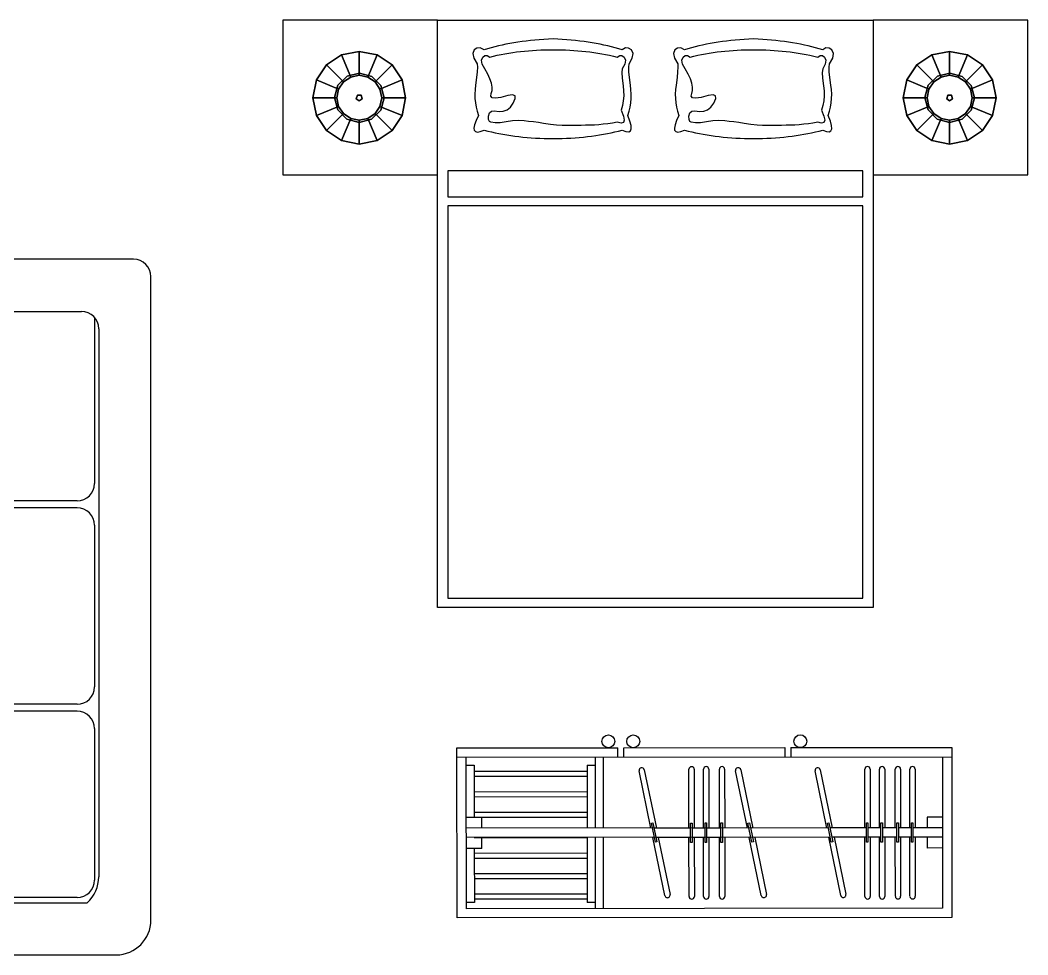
# Model space of a CAD drawing. Header units: centimetres. Extents: x 1216 to 2218, y 1712 to 2254.
# Drawn here: x 1716.6 to 2042.5, y 1712.3 to 2014.7 of the extents above; entities that cross this region are included whole.
import ezdxf

# ---------------------------------------------------------------- set-up
doc = ezdxf.new("R2010")
doc.units = ezdxf.units.CM

# ---------------------------------------------------------------- blocks, each defined once
blk = doc.blocks.new('sofá')
for p, q in [((-5.62, 109.69), (-61.86, 109.69)), ((-67.48, 104.06), (-67.48, 98.44)), ((0, -104.06), (0, 104.06)), ((-66.65, 95.5), (-75.64, 86.51)), ((-61.86, 92.82), (-22.49, 92.82)), ((-18.24, 90.87), (-18.24, 37.15)), ((-16.87, 87.19), (-16.87, -90.02)), ((-77.28, 37.15), (-77.28, 82.54)), ((-74.47, 32.28), (-74.47, 28.52)), ((-23.86, 31.52), (-71.66, 31.52)), ((-23.86, 29.27), (-71.66, 29.27)), ((-77.28, -28.65), (-77.28, 23.65)), ((-18.24, 23.65), (-18.24, -28.65)), ((-74.47, -33.52), (-74.47, -37.27)), ((-23.86, -34.27), (-71.66, -34.27)), ((-199.68, -38.03), (-152.53, -38.03)), ((-139.03, -38.03), (-86.73, -38.03)), ((-23.86, -36.52), (-71.66, -36.52)), ((-211.96, -47.98), (-203.66, -39.68)), ((-143.9, -40.84), (-147.66, -40.84)), ((-78.42, -40.84), (-81.86, -40.84)), ((-18.24, -42.14), (-18.24, -91.14)), ((-146.9, -91.45), (-146.9, -43.65)), ((-144.65, -91.45), (-144.65, -43.65)), ((-81.11, -91.45), (-81.11, -43.65)), ((-78.75, -91.16), (-78.75, -42.73)), ((-218.88, -47.83), (-213.26, -47.83)), ((-224.5, -109.69), (-224.5, -53.45)), ((-207.63, -53.45), (-207.63, -92.82)), ((-16.87, -76.39), (-16.87, -90.02)), ((-152.53, -97.07), (-205.69, -97.07)), ((-86.73, -97.07), (-139.03, -97.07)), ((-23.86, -96.77), (-72.65, -96.77)), ((-81.11, -98.44), (-202.01, -98.44)), ((-81.11, -98.44), (-20.66, -98.44)), ((-218.88, -115.31), (-11.25, -115.31))]:
    blk.add_line(p, q)
for centre, radius, start, end in [((-61.86, 104.06), 5.62, 90, 180), ((-5.62, 104.06), 5.62, 0, 90), ((-61.86, 98.44), 5.62, 180, 211.548), ((-61.86, 98.44), 5.62, 211.548, 270), ((-22.49, 87.19), 5.62, 0, 90), ((-71.66, 82.54), 5.62, 135, 180), ((-71.66, 37.15), 5.62, 180, 240), ((-23.86, 37.15), 5.62, 270, 0), ((-71.66, 37.15), 5.62, 240, 270), ((-71.66, 23.65), 5.62, 120, 180), ((-71.66, 23.65), 5.62, 90, 120), ((-23.86, 23.65), 5.62, 0, 90), ((-71.66, -28.65), 5.62, 180, 240), ((-23.86, -28.65), 5.62, 270, 0), ((-71.66, -28.65), 5.62, 240, 270), ((-199.68, -43.65), 5.62, 90, 135), ((-152.53, -43.65), 5.62, 30, 90), ((-139.03, -43.65), 5.62, 90, 150), ((-86.73, -43.65), 5.62, 30, 90), ((-73.12, -42.73), 5.62, 103.877, 160.3259), ((-71.66, -42.14), 5.62, 90, 120), ((-23.86, -42.14), 5.62, 0, 90), ((-152.53, -43.65), 5.62, 0, 30), ((-139.03, -43.65), 5.62, 150, 180), ((-86.73, -43.65), 5.62, 0, 30), ((-73.12, -42.73), 5.62, 160.3259, 180), ((-218.88, -53.45), 5.62, 90, 180), ((-213.26, -53.45), 5.62, 76.6992, 90), ((-213.26, -53.45), 5.62, 0, 76.6992), ((-73.12, -91.16), 5.62, 180, 274.793), ((-23.86, -91.14), 5.62, 270, 0), ((-28.12, -90.02), 11.25, 311.512, 0), ((-202.01, -92.82), 5.62, 180, 270), ((-152.53, -91.45), 5.62, 270, 0), ((-139.03, -91.45), 5.62, 180, 270), ((-86.73, -91.45), 5.62, 270, 0), ((-11.25, -104.06), 11.25, 270, 0), ((-218.88, -109.69), 5.62, 180, 270)]:
    blk.add_arc(centre, radius, start, end)
blk = doc.blocks.new('cama casal')
for p, q in [((-70.45, 0), (-120.45, 0)), ((-120.45, 0), (-120.45, -50)), ((-70.45, -190), (-70.45, 0)), ((-70.45, 0), (70.45, 0)), ((-70.45, -50), (-70.45, 0)), ((70.45, 0), (70.45, -50)), ((120.45, 0), (70.45, 0)), ((70.45, 0), (70.45, -190)), ((120.45, -50), (120.45, 0)), ((-38.95, -6.46), (-40.36, -6.6)), ((-37.52, -6.33), (-38.95, -6.46)), ((-36.06, -6.23), (-37.52, -6.33)), ((-34.57, -6.13), (-36.06, -6.23)), ((-33.06, -6.06), (-34.57, -6.13)), ((-31.57, -6.13), (-33.06, -6.06)), ((-30.09, -6.23), (-31.57, -6.13)), ((-28.64, -6.33), (-30.09, -6.23)), ((-27.21, -6.46), (-28.64, -6.33)), ((-25.8, -6.6), (-27.21, -6.46)), ((25.86, -6.46), (24.44, -6.6)), ((27.29, -6.33), (25.86, -6.46)), ((28.75, -6.23), (27.29, -6.33)), ((30.24, -6.13), (28.75, -6.23)), ((31.74, -6.06), (30.24, -6.13)), ((33.24, -6.13), (31.74, -6.06)), ((34.72, -6.23), (33.24, -6.13)), ((36.17, -6.33), (34.72, -6.23)), ((37.6, -6.46), (36.17, -6.33)), ((39.01, -6.6), (37.6, -6.46)), ((-58.56, -9.62), (-58.99, -10.75)), ((-57.69, -9.02), (-58.56, -9.62)), ((-56.61, -8.99), (-57.69, -9.02)), ((-55.37, -9.56), (-56.61, -8.99)), ((-54.25, -9.23), (-55.37, -9.56)), ((-53.11, -8.91), (-54.25, -9.23)), ((-51.95, -8.6), (-53.11, -8.91)), ((-50.76, -8.32), (-51.95, -8.6)), ((-49.55, -8.05), (-50.76, -8.32)), ((-48.31, -7.79), (-49.55, -8.05)), ((-47.05, -7.55), (-48.31, -7.79)), ((-45.76, -7.33), (-47.05, -7.55)), ((-44.45, -7.12), (-45.76, -7.33)), ((-43.11, -6.93), (-44.45, -7.12)), ((-41.75, -6.76), (-43.11, -6.93)), ((-40.36, -6.6), (-41.75, -6.76)), ((-39.69, -9.78), (-38.38, -9.7)), ((-38.38, -9.7), (-37.07, -9.64)), ((-37.07, -9.64), (-35.74, -9.59)), ((-35.74, -9.59), (-34.41, -9.57)), ((-34.41, -9.57), (-33.06, -9.56)), ((-33.06, -9.56), (-31.71, -9.57)), ((-31.71, -9.57), (-30.36, -9.59)), ((-30.36, -9.59), (-29.03, -9.64)), ((-29.03, -9.64), (-27.7, -9.7)), ((-27.7, -9.7), (-26.38, -9.78)), ((-24.42, -6.76), (-25.8, -6.6)), ((-23.06, -6.93), (-24.42, -6.76)), ((-21.72, -7.12), (-23.06, -6.93)), ((-20.41, -7.33), (-21.72, -7.12)), ((-19.11, -7.55), (-20.41, -7.33)), ((-17.84, -7.79), (-19.11, -7.55)), ((-16.6, -8.05), (-17.84, -7.79)), ((-15.37, -8.32), (-16.6, -8.05)), ((-14.17, -8.6), (-15.37, -8.32)), ((-12.99, -8.91), (-14.17, -8.6)), ((-11.83, -9.23), (-12.99, -8.91)), ((-10.7, -9.56), (-11.83, -9.23)), ((-9.64, -8.99), (-10.7, -9.56)), ((-8.63, -9.02), (-9.64, -8.99)), ((-7.7, -9.62), (-8.63, -9.02)), ((-7.17, -10.75), (-7.7, -9.62)), ((6.25, -9.62), (5.82, -10.75)), ((7.12, -9.02), (6.25, -9.62)), ((8.2, -8.99), (7.12, -9.02)), ((9.44, -9.56), (8.2, -8.99)), ((10.55, -9.23), (9.44, -9.56)), ((11.69, -8.91), (10.55, -9.23)), ((12.86, -8.6), (11.69, -8.91)), ((14.05, -8.32), (12.86, -8.6)), ((15.26, -8.05), (14.05, -8.32)), ((16.5, -7.79), (15.26, -8.05)), ((17.76, -7.55), (16.5, -7.79)), ((19.05, -7.33), (17.76, -7.55)), ((20.36, -7.12), (19.05, -7.33)), ((21.7, -6.93), (20.36, -7.12)), ((23.06, -6.76), (21.7, -6.93)), ((24.44, -6.6), (23.06, -6.76)), ((25.12, -9.78), (26.43, -9.7)), ((26.43, -9.7), (27.74, -9.64)), ((27.74, -9.64), (29.07, -9.59)), ((29.07, -9.59), (30.4, -9.57)), ((30.4, -9.57), (31.74, -9.56)), ((31.74, -9.56), (33.1, -9.57)), ((33.1, -9.57), (34.45, -9.59)), ((34.45, -9.59), (35.78, -9.64)), ((35.78, -9.64), (37.11, -9.7)), ((37.11, -9.7), (38.43, -9.78)), ((40.39, -6.76), (39.01, -6.6)), ((41.75, -6.93), (40.39, -6.76)), ((43.09, -7.12), (41.75, -6.93)), ((44.4, -7.33), (43.09, -7.12)), ((45.7, -7.55), (44.4, -7.33)), ((46.96, -7.79), (45.7, -7.55)), ((48.21, -8.05), (46.96, -7.79)), ((49.44, -8.32), (48.21, -8.05)), ((50.64, -8.6), (49.44, -8.32)), ((51.82, -8.91), (50.64, -8.6)), ((52.98, -9.23), (51.82, -8.91)), ((54.11, -9.56), (52.98, -9.23)), ((55.17, -8.99), (54.11, -9.56)), ((56.18, -9.02), (55.17, -8.99)), ((57.11, -9.62), (56.18, -9.02)), ((57.64, -10.75), (57.11, -9.62)), ((-58.99, -10.75), (-58.66, -12.25)), ((-58.66, -12.25), (-57.56, -14.12)), ((-56.2, -12.95), (-55.81, -12)), ((-56, -14.2), (-56.2, -12.95)), ((-55.81, -12), (-55.13, -11.48)), ((-55.13, -11.48), (-54.36, -11.45)), ((-54.36, -11.45), (-53.56, -11.93)), ((-53.56, -11.93), (-52.33, -11.64)), ((-52.33, -11.64), (-51.11, -11.36)), ((-51.11, -11.36), (-49.87, -11.11)), ((-49.87, -11.11), (-48.62, -10.88)), ((-48.62, -10.88), (-47.37, -10.66)), ((-47.37, -10.66), (-46.11, -10.47)), ((-46.11, -10.47), (-44.84, -10.29)), ((-44.84, -10.29), (-43.57, -10.14)), ((-43.57, -10.14), (-42.28, -10)), ((-42.28, -10), (-40.99, -9.88)), ((-40.99, -9.88), (-39.69, -9.78)), ((-26.38, -9.78), (-25.06, -9.88)), ((-25.06, -9.88), (-23.76, -10)), ((-23.76, -10), (-22.46, -10.14)), ((-22.46, -10.14), (-21.17, -10.29)), ((-21.17, -10.29), (-19.88, -10.47)), ((-19.88, -10.47), (-18.61, -10.66)), ((-18.61, -10.66), (-17.34, -10.88)), ((-17.34, -10.88), (-16.07, -11.11)), ((-16.07, -11.11), (-14.82, -11.36)), ((-14.82, -11.36), (-13.57, -11.64)), ((-13.57, -11.64), (-12.32, -11.93)), ((-12.32, -11.93), (-11.53, -11.45)), ((-11.53, -11.45), (-10.78, -11.48)), ((-10.78, -11.48), (-10.07, -12)), ((-10.07, -12), (-9.69, -12.95)), ((-9.69, -12.95), (-9.91, -14.2)), ((-8.51, -14.12), (-7.45, -12.25)), ((-7.45, -12.25), (-7.17, -10.75)), ((5.82, -10.75), (6.15, -12.25)), ((6.15, -12.25), (7.25, -14.12)), ((8.61, -12.95), (9, -12)), ((8.81, -14.2), (8.61, -12.95)), ((9, -12), (9.68, -11.48)), ((9.68, -11.48), (10.45, -11.45)), ((10.45, -11.45), (11.25, -11.93)), ((11.25, -11.93), (12.47, -11.64)), ((12.47, -11.64), (13.7, -11.36)), ((13.7, -11.36), (14.94, -11.11)), ((14.94, -11.11), (16.18, -10.88)), ((16.18, -10.88), (17.44, -10.66)), ((17.44, -10.66), (18.7, -10.47)), ((18.7, -10.47), (19.96, -10.29)), ((19.96, -10.29), (21.24, -10.14)), ((21.24, -10.14), (22.52, -10)), ((22.52, -10), (23.82, -9.88)), ((23.82, -9.88), (25.12, -9.78)), ((38.43, -9.78), (39.75, -9.88)), ((39.75, -9.88), (41.05, -10)), ((41.05, -10), (42.35, -10.14)), ((42.35, -10.14), (43.64, -10.29)), ((43.64, -10.29), (44.93, -10.47)), ((44.93, -10.47), (46.2, -10.66)), ((46.2, -10.66), (47.47, -10.88)), ((47.47, -10.88), (48.74, -11.11)), ((48.74, -11.11), (49.99, -11.36)), ((49.99, -11.36), (51.24, -11.64)), ((51.24, -11.64), (52.49, -11.93)), ((52.49, -11.93), (53.28, -11.45)), ((53.28, -11.45), (54.03, -11.48)), ((54.03, -11.48), (54.74, -12)), ((54.74, -12), (55.12, -12.95)), ((55.12, -12.95), (54.9, -14.2)), ((56.3, -14.12), (57.36, -12.25)), ((57.36, -12.25), (57.64, -10.75)), ((-57.52, -15.18), (-57.6, -16.67)), ((-57.56, -14.12), (-57.52, -15.18)), ((-55.18, -15.74), (-56, -14.2)), ((-54.21, -17.45), (-55.18, -15.74)), ((-10.7, -15.74), (-10.84, -16.93)), ((-9.91, -14.2), (-10.7, -15.74)), ((-8.62, -15.18), (-8.51, -14.12)), ((-8.57, -16.67), (-8.62, -15.18)), ((7.29, -15.18), (7.21, -16.67)), ((7.25, -14.12), (7.29, -15.18)), ((9.63, -15.74), (8.81, -14.2)), ((10.6, -17.45), (9.63, -15.74)), ((54.11, -15.74), (53.97, -16.93)), ((54.9, -14.2), (54.11, -15.74)), ((56.19, -15.18), (56.3, -14.12)), ((56.24, -16.67), (56.19, -15.18)), ((-57.8, -18.6), (-58.12, -20.99)), ((-57.6, -16.67), (-57.8, -18.6)), ((-53.49, -19.01), (-54.21, -17.45)), ((-53.02, -20.42), (-53.49, -19.01)), ((-10.84, -16.93), (-10.76, -18.76)), ((-10.76, -18.76), (-10.45, -21.24)), ((-8.39, -18.6), (-8.57, -16.67)), ((-8.07, -20.99), (-8.39, -18.6)), ((7.01, -18.6), (6.69, -20.99)), ((7.21, -16.67), (7.01, -18.6)), ((11.32, -19.01), (10.6, -17.45)), ((11.79, -20.42), (11.32, -19.01)), ((53.97, -16.93), (54.05, -18.76)), ((54.05, -18.76), (54.36, -21.24)), ((56.42, -18.6), (56.24, -16.67)), ((56.74, -20.99), (56.42, -18.6)), ((-58.28, -22.48), (-58.35, -23.93)), ((-58.12, -20.99), (-58.28, -22.48)), ((-53.06, -23.74), (-52.8, -22.79)), ((-52.79, -21.68), (-53.02, -20.42)), ((-52.8, -22.79), (-52.79, -21.68)), ((-10.45, -21.24), (-10.26, -22.91)), ((-7.88, -22.48), (-8.07, -20.99)), ((-7.79, -23.93), (-7.88, -22.48)), ((6.53, -22.48), (6.46, -23.93)), ((6.69, -20.99), (6.53, -22.48)), ((11.75, -23.74), (12.01, -22.79)), ((12.02, -21.68), (11.79, -20.42)), ((12.01, -22.79), (12.02, -21.68)), ((54.36, -21.24), (54.55, -22.91)), ((56.93, -22.48), (56.74, -20.99)), ((57.02, -23.93), (56.93, -22.48)), ((-58.35, -23.93), (-58.31, -25.36)), ((-58.31, -25.36), (-58.18, -26.76)), ((-53.23, -24.61), (-53.06, -23.74)), ((-52.78, -25.11), (-53.23, -24.61)), ((-51.7, -25.24), (-52.78, -25.11)), ((-50, -25), (-51.7, -25.24)), ((-47.68, -24.37), (-50, -25)), ((-46.14, -24.11), (-47.68, -24.37)), ((-45.33, -24.45), (-46.14, -24.11)), ((-45.93, -26.87), (-45.27, -25.37)), ((-45.27, -25.37), (-45.33, -24.45)), ((-10.23, -24.53), (-10.35, -26.1)), ((-10.26, -22.91), (-10.23, -24.53)), ((-7.92, -26.76), (-7.8, -25.36)), ((-7.8, -25.36), (-7.79, -23.93)), ((6.46, -23.93), (6.5, -25.36)), ((6.5, -25.36), (6.63, -26.76)), ((11.58, -24.61), (11.75, -23.74)), ((12.03, -25.11), (11.58, -24.61)), ((13.11, -25.24), (12.03, -25.11)), ((14.81, -25), (13.11, -25.24)), ((17.12, -24.37), (14.81, -25)), ((18.67, -24.11), (17.12, -24.37)), ((19.48, -24.45), (18.67, -24.11)), ((18.87, -26.87), (19.54, -25.37)), ((19.54, -25.37), (19.48, -24.45)), ((54.58, -24.53), (54.46, -26.1)), ((54.55, -22.91), (54.58, -24.53)), ((56.89, -26.76), (57.01, -25.36)), ((57.01, -25.36), (57.02, -23.93)), ((-58.18, -26.76), (-57.95, -28.13)), ((-57.95, -28.13), (-57.61, -29.48)), ((-53.02, -29.42), (-52.06, -29.3)), ((-52.06, -29.3), (-50.53, -29.56)), ((-49.16, -29.45), (-47.94, -28.97)), ((-47.94, -28.97), (-46.87, -28.1)), ((-46.87, -28.1), (-45.93, -26.87)), ((-10.63, -27.63), (-11.07, -29.12)), ((-11.07, -29.12), (-10.31, -31.04)), ((-10.35, -26.1), (-10.63, -27.63)), ((-8.46, -29.48), (-8.13, -28.13)), ((-8.13, -28.13), (-7.92, -26.76)), ((6.63, -26.76), (6.86, -28.13)), ((6.86, -28.13), (7.2, -29.48)), ((11.79, -29.42), (12.75, -29.3)), ((12.75, -29.3), (14.28, -29.56)), ((15.65, -29.45), (16.87, -28.97)), ((16.87, -28.97), (17.94, -28.1)), ((17.94, -28.1), (18.87, -26.87)), ((54.18, -27.63), (53.74, -29.12)), ((53.74, -29.12), (54.5, -31.04)), ((54.46, -26.1), (54.18, -27.63)), ((56.35, -29.48), (56.68, -28.13)), ((56.68, -28.13), (56.89, -26.76)), ((-57.95, -32.47), (-58.44, -33.84)), ((-57.18, -30.8), (-57.95, -32.47)), ((-57.61, -29.48), (-57.18, -30.8)), ((-53.93, -31.05), (-53.64, -30.02)), ((-53.9, -32.14), (-53.93, -31.05)), ((-53.67, -32.78), (-53.9, -32.14)), ((-53.64, -30.02), (-53.02, -29.42)), ((-50.53, -29.56), (-49.16, -29.45)), ((-46.18, -32.55), (-48.25, -32.86)), ((-44.23, -32.47), (-46.18, -32.55)), ((-42.37, -32.61), (-44.23, -32.47)), ((-10.31, -31.04), (-10.04, -32.38)), ((-10.04, -32.38), (-10.29, -33.15)), ((-8.88, -30.8), (-8.46, -29.48)), ((-8.21, -32.64), (-8.88, -30.8)), ((6.85, -32.47), (6.36, -33.84)), ((7.63, -30.8), (6.85, -32.47)), ((7.2, -29.48), (7.63, -30.8)), ((10.88, -31.05), (11.17, -30.02)), ((10.9, -32.14), (10.88, -31.05)), ((11.14, -32.78), (10.9, -32.14)), ((11.17, -30.02), (11.79, -29.42)), ((14.28, -29.56), (15.65, -29.45)), ((18.63, -32.55), (16.56, -32.86)), ((20.58, -32.47), (18.63, -32.55)), ((22.44, -32.61), (20.58, -32.47)), ((54.5, -31.04), (54.76, -32.38)), ((54.76, -32.38), (54.52, -33.15)), ((55.92, -30.8), (56.35, -29.48)), ((56.6, -32.64), (55.92, -30.8)), ((-58.44, -33.84), (-58.65, -34.89)), ((-58.65, -34.89), (-58.57, -35.64)), ((-58.57, -35.64), (-58.2, -36.07)), ((-56.61, -36.03), (-55.37, -35.55)), ((-55.37, -35.55), (-54.19, -35.86)), ((-53.18, -32.99), (-53.67, -32.78)), ((-51.81, -33.22), (-53.18, -32.99)), ((-50.16, -33.17), (-51.81, -33.22)), ((-48.25, -32.86), (-50.16, -33.17)), ((-40.96, -32.73), (-42.37, -32.61)), ((-39.44, -32.9), (-40.96, -32.73)), ((-37.82, -33.13), (-39.44, -32.9)), ((-36.13, -33.43), (-37.82, -33.13)), ((-33.92, -33.78), (-36.13, -33.43)), ((-31.92, -33.99), (-33.92, -33.78)), ((-30.13, -34.05), (-31.92, -33.99)), ((-28.55, -34.05), (-30.13, -34.05)), ((-27, -34.05), (-28.55, -34.05)), ((-25.49, -34.04), (-27, -34.05)), ((-24, -34.03), (-25.49, -34.04)), ((-22.55, -34.01), (-24, -34.03)), ((-21.13, -33.99), (-22.55, -34.01)), ((-19.71, -33.94), (-21.13, -33.99)), ((-18.28, -33.84), (-19.71, -33.94)), ((-16.82, -33.7), (-18.28, -33.84)), ((-15.34, -33.51), (-16.82, -33.7)), ((-13.84, -33.28), (-15.34, -33.51)), ((-12.32, -32.99), (-13.84, -33.28)), ((-11.04, -33.35), (-12.32, -32.99)), ((-11.87, -35.86), (-10.7, -35.55)), ((-10.29, -33.15), (-11.04, -33.35)), ((-10.7, -35.55), (-9.49, -36.03)), ((-8.6, -36.12), (-8.04, -35.83)), ((-7.84, -34.09), (-8.21, -32.64)), ((-8.04, -35.83), (-7.78, -35.16)), ((-7.78, -35.16), (-7.84, -34.09)), ((6.36, -33.84), (6.16, -34.89)), ((6.16, -34.89), (6.24, -35.64)), ((6.24, -35.64), (6.6, -36.07)), ((8.2, -36.03), (9.44, -35.55)), ((9.44, -35.55), (10.62, -35.86)), ((11.63, -32.99), (11.14, -32.78)), ((13, -33.22), (11.63, -32.99)), ((14.64, -33.17), (13, -33.22)), ((16.56, -32.86), (14.64, -33.17)), ((23.85, -32.73), (22.44, -32.61)), ((25.37, -32.9), (23.85, -32.73)), ((26.99, -33.13), (25.37, -32.9)), ((28.68, -33.43), (26.99, -33.13)), ((30.89, -33.78), (28.68, -33.43)), ((32.89, -33.99), (30.89, -33.78)), ((34.68, -34.05), (32.89, -33.99)), ((36.26, -34.05), (34.68, -34.05)), ((37.81, -34.05), (36.26, -34.05)), ((39.32, -34.04), (37.81, -34.05)), ((40.8, -34.03), (39.32, -34.04)), ((42.26, -34.01), (40.8, -34.03)), ((43.68, -33.99), (42.26, -34.01)), ((45.09, -33.94), (43.68, -33.99)), ((46.53, -33.84), (45.09, -33.94)), ((47.99, -33.7), (46.53, -33.84)), ((49.47, -33.51), (47.99, -33.7)), ((50.97, -33.28), (49.47, -33.51)), ((52.49, -32.99), (50.97, -33.28)), ((53.76, -33.35), (52.49, -32.99)), ((52.94, -35.86), (54.11, -35.55)), ((54.52, -33.15), (53.76, -33.35)), ((54.11, -35.55), (55.32, -36.03)), ((56.2, -36.12), (56.77, -35.83)), ((56.97, -34.09), (56.6, -32.64)), ((56.77, -35.83), (57.03, -35.16)), ((57.03, -35.16), (56.97, -34.09)), ((-58.2, -36.07), (-57.55, -36.21)), ((-57.55, -36.21), (-56.61, -36.03)), ((-54.19, -35.86), (-53, -36.15)), ((-53, -36.15), (-51.79, -36.43)), ((-51.79, -36.43), (-50.56, -36.68)), ((-50.56, -36.68), (-49.31, -36.92)), ((-49.31, -36.92), (-48.05, -37.14)), ((-48.05, -37.14), (-46.77, -37.34)), ((-46.77, -37.34), (-45.48, -37.52)), ((-45.48, -37.52), (-44.17, -37.68)), ((-44.17, -37.68), (-42.84, -37.83)), ((-42.84, -37.83), (-41.49, -37.95)), ((-41.49, -37.95), (-40.13, -38.06)), ((-40.13, -38.06), (-38.75, -38.14)), ((-38.75, -38.14), (-37.35, -38.21)), ((-37.35, -38.21), (-35.94, -38.26)), ((-35.94, -38.26), (-34.51, -38.29)), ((-34.51, -38.29), (-33.06, -38.3)), ((-33.06, -38.3), (-31.61, -38.29)), ((-31.61, -38.29), (-30.17, -38.26)), ((-30.17, -38.26), (-28.75, -38.21)), ((-28.75, -38.21), (-27.34, -38.14)), ((-27.34, -38.14), (-25.96, -38.06)), ((-25.96, -38.06), (-24.59, -37.95)), ((-24.59, -37.95), (-23.24, -37.83)), ((-23.24, -37.83), (-21.91, -37.68)), ((-21.91, -37.68), (-20.59, -37.52)), ((-20.59, -37.52), (-19.29, -37.34)), ((-19.29, -37.34), (-18.02, -37.14)), ((-18.02, -37.14), (-16.75, -36.92)), ((-16.75, -36.92), (-15.51, -36.68)), ((-15.51, -36.68), (-14.28, -36.43)), ((-14.28, -36.43), (-13.07, -36.15)), ((-13.07, -36.15), (-11.87, -35.86)), ((-9.49, -36.03), (-8.6, -36.12)), ((6.6, -36.07), (7.26, -36.21)), ((7.26, -36.21), (8.2, -36.03)), ((10.62, -35.86), (11.81, -36.15)), ((11.81, -36.15), (13.02, -36.43)), ((13.02, -36.43), (14.25, -36.68)), ((14.25, -36.68), (15.49, -36.92)), ((15.49, -36.92), (16.76, -37.14)), ((16.76, -37.14), (18.03, -37.34)), ((18.03, -37.34), (19.33, -37.52)), ((19.33, -37.52), (20.64, -37.68)), ((20.64, -37.68), (21.97, -37.83)), ((21.97, -37.83), (23.32, -37.95)), ((23.32, -37.95), (24.68, -38.06)), ((24.68, -38.06), (26.06, -38.14)), ((26.06, -38.14), (27.45, -38.21)), ((27.45, -38.21), (28.87, -38.26)), ((28.87, -38.26), (30.3, -38.29)), ((30.3, -38.29), (31.74, -38.3)), ((31.74, -38.3), (33.2, -38.29)), ((33.2, -38.29), (34.64, -38.26)), ((34.64, -38.26), (36.06, -38.21)), ((36.06, -38.21), (37.47, -38.14)), ((37.47, -38.14), (38.85, -38.06)), ((38.85, -38.06), (40.22, -37.95)), ((40.22, -37.95), (41.57, -37.83)), ((41.57, -37.83), (42.9, -37.68)), ((42.9, -37.68), (44.22, -37.52)), ((44.22, -37.52), (45.51, -37.34)), ((45.51, -37.34), (46.79, -37.14)), ((46.79, -37.14), (48.06, -36.92)), ((48.06, -36.92), (49.3, -36.68)), ((49.3, -36.68), (50.53, -36.43)), ((50.53, -36.43), (51.74, -36.15)), ((51.74, -36.15), (52.94, -35.86)), ((55.32, -36.03), (56.2, -36.12)), ((67.14, -48.73), (-67.14, -48.73)), ((-67.14, -48.73), (-67.14, -57.17)), ((67.14, -57.17), (67.14, -48.73)), ((-120.45, -50), (-70.45, -50)), ((70.45, -50), (120.45, -50)), ((-67.14, -57.17), (67.14, -57.17)), ((67.14, -60.04), (-67.14, -60.04)), ((-67.14, -60.04), (-67.14, -186.94)), ((67.14, -186.94), (67.14, -60.04)), ((-67.14, -186.94), (67.14, -186.94)), ((70.45, -190), (-70.45, -190))]:
    blk.add_line(p, q)
for points in [[(-100.87, -19.97, 32.49), (-106.34, -14.5, 18), (-101.47, -11.24, 18), (-98.51, -18.4, 32.49)], [(-98.51, -18.4, 32.49), (-101.47, -11.24, 18), (-106.34, -14.5, 18), (-100.87, -19.97, 32.49)], [(-98.51, -18.4, 32.49), (-101.47, -11.24, 18), (-95.73, -10.1, 18), (-95.73, -17.84, 32.49)], [(-95.73, -17.84, 32.49), (-95.73, -10.1, 18), (-101.47, -11.24, 18), (-98.51, -18.4, 32.49)], [(-95.73, -17.84, 32.49), (-95.73, -10.1, 18), (-89.99, -11.24, 18), (-92.96, -18.4, 32.49)], [(-92.96, -18.4, 32.49), (-89.99, -11.24, 18), (-95.73, -10.1, 18), (-95.73, -17.84, 32.49)], [(-92.96, -18.4, 32.49), (-89.99, -11.24, 18), (-85.13, -14.5, 18), (-90.6, -19.97, 32.49)], [(-90.6, -19.97, 32.49), (-85.13, -14.5, 18), (-89.99, -11.24, 18), (-92.96, -18.4, 32.49)], [(92.38, -18.4, 32.49), (89.42, -11.24, 18), (84.55, -14.5, 18), (90.03, -19.97, 32.49)], [(90.03, -19.97, 32.49), (84.55, -14.5, 18), (89.42, -11.24, 18), (92.38, -18.4, 32.49)], [(95.16, -17.84, 32.49), (95.16, -10.1, 18), (89.42, -11.24, 18), (92.38, -18.4, 32.49)], [(92.38, -18.4, 32.49), (89.42, -11.24, 18), (95.16, -10.1, 18), (95.16, -17.84, 32.49)], [(97.94, -18.4, 32.49), (100.9, -11.24, 18), (95.16, -10.1, 18), (95.16, -17.84, 32.49)], [(95.16, -17.84, 32.49), (95.16, -10.1, 18), (100.9, -11.24, 18), (97.94, -18.4, 32.49)], [(100.29, -19.97, 32.49), (105.77, -14.5, 18), (100.9, -11.24, 18), (97.94, -18.4, 32.49)], [(97.94, -18.4, 32.49), (100.9, -11.24, 18), (105.77, -14.5, 18), (100.29, -19.97, 32.49)], [(-102.44, -22.32, 32.49), (-109.59, -19.36, 18), (-106.34, -14.5, 18), (-100.87, -19.97, 32.49)], [(-100.87, -19.97, 32.49), (-106.34, -14.5, 18), (-109.59, -19.36, 18), (-102.44, -22.32, 32.49)], [(-90.6, -19.97, 32.49), (-85.13, -14.5, 18), (-81.88, -19.36, 18), (-89.03, -22.32, 32.49)], [(-89.03, -22.32, 32.49), (-81.88, -19.36, 18), (-85.13, -14.5, 18), (-90.6, -19.97, 32.49)], [(90.03, -19.97, 32.49), (84.55, -14.5, 18), (81.3, -19.36, 18), (88.45, -22.32, 32.49)], [(88.45, -22.32, 32.49), (81.3, -19.36, 18), (84.55, -14.5, 18), (90.03, -19.97, 32.49)], [(101.87, -22.32, 32.49), (109.02, -19.36, 18), (105.77, -14.5, 18), (100.29, -19.97, 32.49)], [(100.29, -19.97, 32.49), (105.77, -14.5, 18), (109.02, -19.36, 18), (101.87, -22.32, 32.49)], [(-102.99, -25.1, 32.49), (-110.73, -25.1, 18), (-109.59, -19.36, 18), (-102.44, -22.32, 32.49)], [(-102.44, -22.32, 32.49), (-109.59, -19.36, 18), (-110.73, -25.1, 18), (-102.99, -25.1, 32.49)], [(-99.69, -18.15, 3), (-102.63, -21.06, 3), (-102.63, -21.06), (-99.69, -18.15)], [(-95.69, -17.1, 3), (-99.69, -18.15, 3), (-99.69, -18.15), (-95.69, -17.1)], [(-91.7, -18.19, 3), (-95.69, -17.1, 3), (-95.69, -17.1), (-91.7, -18.19)], [(-88.79, -21.13, 3), (-91.7, -18.19, 3), (-91.7, -18.19), (-88.79, -21.13)], [(-89.03, -22.32, 32.49), (-81.88, -19.36, 18), (-80.73, -25.1, 18), (-88.47, -25.1, 32.49)], [(-88.47, -25.1, 32.49), (-80.73, -25.1, 18), (-81.88, -19.36, 18), (-89.03, -22.32, 32.49)], [(88.45, -22.32, 32.49), (81.3, -19.36, 18), (80.16, -25.1, 18), (87.9, -25.1, 32.49)], [(87.9, -25.1, 32.49), (80.16, -25.1, 18), (81.3, -19.36, 18), (88.45, -22.32, 32.49)], [(91.2, -18.15, 3), (88.26, -21.06, 3), (88.26, -21.06), (91.2, -18.15)], [(95.2, -17.1, 3), (91.2, -18.15, 3), (91.2, -18.15), (95.2, -17.1)], [(99.19, -18.19, 3), (95.2, -17.1, 3), (95.2, -17.1), (99.19, -18.19)], [(102.1, -21.13, 3), (99.19, -18.19, 3), (99.19, -18.19), (102.1, -21.13)], [(102.42, -25.1, 32.49), (110.16, -25.1, 18), (109.02, -19.36, 18), (101.87, -22.32, 32.49)], [(101.87, -22.32, 32.49), (109.02, -19.36, 18), (110.16, -25.1, 18), (102.42, -25.1, 32.49)], [(-102.63, -21.06, 3), (-103.73, -25.04, 3), (-103.73, -25.04), (-102.63, -21.06)], [(-87.73, -25.12, 3), (-88.79, -21.13, 3), (-88.79, -21.13), (-87.73, -25.12)], [(88.26, -21.06, 3), (87.16, -25.04, 3), (87.16, -25.04), (88.26, -21.06)], [(103.16, -25.12, 3), (102.1, -21.13, 3), (102.1, -21.13), (103.16, -25.12)], [(-102.44, -27.88, 32.49), (-109.59, -30.84, 18), (-110.73, -25.1, 18), (-102.99, -25.1, 32.49)], [(-102.99, -25.1, 32.49), (-110.73, -25.1, 18), (-109.59, -30.84, 18), (-102.44, -27.88, 32.49)], [(-103.73, -25.04, 3), (-102.69, -29.04, 3), (-102.69, -29.04), (-103.73, -25.04)], [(-96.32, -24.29, 20), (-96.69, -25.4, 20), (-96.69, -25.4, 3), (-96.32, -24.29, 3)], [(-96.69, -25.4, 20), (-95.74, -26.1, 20), (-95.74, -26.1, 3), (-96.69, -25.4, 3)], [(-95.14, -24.3, 20), (-96.32, -24.29, 20), (-96.32, -24.29, 3), (-95.14, -24.3, 3)], [(-95.74, -26.1, 20), (-94.78, -25.41, 20), (-94.78, -25.41, 3), (-95.74, -26.1, 3)], [(-94.78, -25.41, 20), (-95.14, -24.3, 20), (-95.14, -24.3, 3), (-94.78, -25.41, 3)], [(-88.47, -25.1, 32.49), (-80.73, -25.1, 18), (-81.88, -30.84, 18), (-89.03, -27.88, 32.49)], [(-89.03, -27.88, 32.49), (-81.88, -30.84, 18), (-80.73, -25.1, 18), (-88.47, -25.1, 32.49)], [(-88.81, -29.11, 3), (-87.73, -25.12, 3), (-87.73, -25.12), (-88.81, -29.11)], [(87.9, -25.1, 32.49), (80.16, -25.1, 18), (81.3, -30.84, 18), (88.45, -27.88, 32.49)], [(88.45, -27.88, 32.49), (81.3, -30.84, 18), (80.16, -25.1, 18), (87.9, -25.1, 32.49)], [(87.16, -25.04, 3), (88.2, -29.04, 3), (88.2, -29.04), (87.16, -25.04)], [(94.58, -24.29, 20), (94.21, -25.4, 20), (94.21, -25.4, 3), (94.58, -24.29, 3)], [(94.21, -25.4, 20), (95.15, -26.1, 20), (95.15, -26.1, 3), (94.21, -25.4, 3)], [(95.75, -24.3, 20), (94.58, -24.29, 20), (94.58, -24.29, 3), (95.75, -24.3, 3)], [(95.15, -26.1, 20), (96.11, -25.41, 20), (96.11, -25.41, 3), (95.15, -26.1, 3)], [(96.11, -25.41, 20), (95.75, -24.3, 20), (95.75, -24.3, 3), (96.11, -25.41, 3)], [(101.87, -27.88, 32.49), (109.02, -30.84, 18), (110.16, -25.1, 18), (102.42, -25.1, 32.49)], [(102.42, -25.1, 32.49), (110.16, -25.1, 18), (109.02, -30.84, 18), (101.87, -27.88, 32.49)], [(102.08, -29.11, 3), (103.16, -25.12, 3), (103.16, -25.12), (102.08, -29.11)], [(-100.87, -30.24, 32.49), (-106.34, -35.71, 18), (-109.59, -30.84, 18), (-102.44, -27.88, 32.49)], [(-102.44, -27.88, 32.49), (-109.59, -30.84, 18), (-106.34, -35.71, 18), (-100.87, -30.24, 32.49)], [(-102.69, -29.04, 3), (-99.8, -31.99, 3), (-99.8, -31.99), (-102.69, -29.04)], [(-91.74, -32.03, 3), (-88.81, -29.11, 3), (-88.81, -29.11), (-91.74, -32.03)], [(-89.03, -27.88, 32.49), (-81.88, -30.84, 18), (-85.13, -35.71, 18), (-90.6, -30.24, 32.49)], [(-90.6, -30.24, 32.49), (-85.13, -35.71, 18), (-81.88, -30.84, 18), (-89.03, -27.88, 32.49)], [(88.45, -27.88, 32.49), (81.3, -30.84, 18), (84.55, -35.71, 18), (90.03, -30.24, 32.49)], [(90.03, -30.24, 32.49), (84.55, -35.71, 18), (81.3, -30.84, 18), (88.45, -27.88, 32.49)], [(88.2, -29.04, 3), (91.1, -31.99, 3), (91.1, -31.99), (88.2, -29.04)], [(99.16, -32.03, 3), (102.08, -29.11, 3), (102.08, -29.11), (99.16, -32.03)], [(100.29, -30.24, 32.49), (105.77, -35.71, 18), (109.02, -30.84, 18), (101.87, -27.88, 32.49)], [(101.87, -27.88, 32.49), (109.02, -30.84, 18), (105.77, -35.71, 18), (100.29, -30.24, 32.49)], [(-98.51, -31.81, 32.49), (-101.47, -38.96, 18), (-106.34, -35.71, 18), (-100.87, -30.24, 32.49)], [(-100.87, -30.24, 32.49), (-106.34, -35.71, 18), (-101.47, -38.96, 18), (-98.51, -31.81, 32.49)], [(-95.73, -32.36, 32.49), (-95.73, -40.1, 18), (-101.47, -38.96, 18), (-98.51, -31.81, 32.49)], [(-98.51, -31.81, 32.49), (-101.47, -38.96, 18), (-95.73, -40.1, 18), (-95.73, -32.36, 32.49)], [(-99.8, -31.99, 3), (-95.81, -33.1, 3), (-95.81, -33.1), (-99.8, -31.99)], [(-95.81, -33.1, 3), (-91.74, -32.03, 3), (-91.74, -32.03), (-95.81, -33.1)], [(-92.96, -31.81, 32.49), (-89.99, -38.96, 18), (-95.73, -40.1, 18), (-95.73, -32.36, 32.49)], [(-95.73, -32.36, 32.49), (-95.73, -40.1, 18), (-89.99, -38.96, 18), (-92.96, -31.81, 32.49)], [(-90.6, -30.24, 32.49), (-85.13, -35.71, 18), (-89.99, -38.96, 18), (-92.96, -31.81, 32.49)], [(-92.96, -31.81, 32.49), (-89.99, -38.96, 18), (-85.13, -35.71, 18), (-90.6, -30.24, 32.49)], [(90.03, -30.24, 32.49), (84.55, -35.71, 18), (89.42, -38.96, 18), (92.38, -31.81, 32.49)], [(92.38, -31.81, 32.49), (89.42, -38.96, 18), (84.55, -35.71, 18), (90.03, -30.24, 32.49)], [(92.38, -31.81, 32.49), (89.42, -38.96, 18), (95.16, -40.1, 18), (95.16, -32.36, 32.49)], [(95.16, -32.36, 32.49), (95.16, -40.1, 18), (89.42, -38.96, 18), (92.38, -31.81, 32.49)], [(91.1, -31.99, 3), (95.08, -33.1, 3), (95.08, -33.1), (91.1, -31.99)], [(95.08, -33.1, 3), (99.16, -32.03, 3), (99.16, -32.03), (95.08, -33.1)], [(95.16, -32.36, 32.49), (95.16, -40.1, 18), (100.9, -38.96, 18), (97.94, -31.81, 32.49)], [(97.94, -31.81, 32.49), (100.9, -38.96, 18), (95.16, -40.1, 18), (95.16, -32.36, 32.49)], [(97.94, -31.81, 32.49), (100.9, -38.96, 18), (105.77, -35.71, 18), (100.29, -30.24, 32.49)], [(100.29, -30.24, 32.49), (105.77, -35.71, 18), (100.9, -38.96, 18), (97.94, -31.81, 32.49)]]:
    blk.add_3dface(points)
for points, invisible_edges in [([(-102.63, -21.06, 3), (-102.63, -21.06, 3), (-99.69, -18.15, 3), (-91.74, -32.03, 3)], 13), ([(-99.69, -18.15, 3), (-99.69, -18.15, 3), (-95.69, -17.1, 3), (-91.74, -32.03, 3)], 13), ([(-95.69, -17.1, 3), (-95.69, -17.1, 3), (-91.7, -18.19, 3), (-91.74, -32.03, 3)], 13), ([(-91.7, -18.19, 3), (-91.7, -18.19, 3), (-88.79, -21.13, 3), (-91.74, -32.03, 3)], 13), ([(88.26, -21.06, 3), (88.26, -21.06, 3), (91.2, -18.15, 3), (99.16, -32.03, 3)], 13), ([(91.2, -18.15, 3), (91.2, -18.15, 3), (95.2, -17.1, 3), (99.16, -32.03, 3)], 13), ([(95.2, -17.1, 3), (95.2, -17.1, 3), (99.19, -18.19, 3), (99.16, -32.03, 3)], 13), ([(99.19, -18.19, 3), (99.19, -18.19, 3), (102.1, -21.13, 3), (99.16, -32.03, 3)], 13), ([(-102.69, -29.04, 3), (-103.73, -25.04, 3), (-102.63, -21.06, 3), (-99.8, -31.99, 3)], 4), ([(-88.79, -21.13, 3), (-88.79, -21.13, 3), (-87.73, -25.12, 3), (-91.74, -32.03, 3)], 13), ([(88.2, -29.04, 3), (87.16, -25.04, 3), (88.26, -21.06, 3), (91.1, -31.99, 3)], 4), ([(102.1, -21.13, 3), (102.1, -21.13, 3), (103.16, -25.12, 3), (99.16, -32.03, 3)], 13), ([(-87.73, -25.12, 3), (-87.73, -25.12, 3), (-88.81, -29.11, 3), (-91.74, -32.03, 3)], 9), ([(103.16, -25.12, 3), (103.16, -25.12, 3), (102.08, -29.11, 3), (99.16, -32.03, 3)], 9), ([(-95.81, -33.1, 3), (-95.81, -33.1, 3), (-99.8, -31.99, 3), (-91.74, -32.03, 3)], 4), ([(95.08, -33.1, 3), (95.08, -33.1, 3), (91.1, -31.99, 3), (99.16, -32.03, 3)], 4)]:
    blk.add_3dface(points, dxfattribs=dict(invisible_edges=invisible_edges))
blk = doc.blocks.new('guarda roupas')
for p, q in [((-80.05, 54.93), (-28.05, 54.98)), ((-80, -0.07), (-80.05, 54.93)), ((-28.05, 51.98), (-28.05, 54.98)), ((-26.05, 54.98), (25.95, 55.02)), ((-26.05, 51.98), (-26.05, 54.98)), ((25.95, 55.02), (25.95, 52.02)), ((27.95, 55.02), (79.95, 55.07)), ((27.95, 55.02), (27.95, 52.02)), ((79.95, 55.07), (80, 0.07)), ((-80.05, 51.93), (79.95, 52.07)), ((-77, 2.93), (-77.05, 51.93)), ((-77.04, 49.37), (-74.45, 49.37)), ((-74.45, 49.37), (-74.43, 32.43)), ((-37.96, 49.4), (-35.37, 49.41)), ((-37.96, 49.4), (-37.95, 28.97)), ((-35.37, 51.97), (-35.35, 28.97)), ((-32.77, 51.97), (-32.75, 28.97)), ((76.95, 52.07), (77, 3.07)), ((-37.96, 47.29), (-74.45, 47.26)), ((-37.96, 45.68), (-74.44, 45.65)), ((-17.31, 28.98), (-21.12, 47.48)), ((-19.45, 47.82), (-15.56, 28.99)), ((-5.01, 29), (-5.02, 48.01)), ((-3.31, 48.01), (-3.29, 29)), ((-0.3, 29), (-0.31, 48.01)), ((1.4, 48.02), (1.42, 29)), ((4.83, 29), (4.81, 48.02)), ((6.52, 48.02), (6.54, 29.01)), ((13.86, 29.01), (10.05, 47.51)), ((11.73, 47.85), (15.61, 29.01)), ((39.56, 29.03), (35.74, 47.53)), ((37.42, 47.87), (41.3, 29.04)), ((51.86, 29.05), (51.84, 48.06)), ((53.56, 48.06), (53.57, 29.05)), ((56.57, 29.05), (56.56, 48.06)), ((58.27, 48.07), (58.28, 29.05)), ((61.7, 29.05), (61.68, 48.07)), ((63.39, 48.07), (63.41, 29.06)), ((66.41, 29.06), (66.39, 48.07)), ((68.1, 48.07), (68.12, 29.06)), ((-37.96, 40.68), (-74.44, 40.65)), ((-37.95, 39.07), (-74.44, 39.03)), ((-37.95, 34.07), (-74.43, 34.03)), ((-72.03, 32.44), (-77.03, 32.43)), ((-37.95, 32.45), (-74.43, 32.42)), ((-72.03, 28.94), (-72.03, 32.44)), ((-17.13, 30.58), (-16.65, 30.68)), ((-15.87, 24.42), (-17.13, 30.58)), ((-16.65, 30.68), (-15.38, 24.52)), ((-4.51, 24.37), (-4.51, 30.65)), ((-4.51, 30.65), (-4.02, 30.65)), ((-4.02, 30.65), (-4.01, 24.37)), ((0.2, 30.66), (0.7, 30.66)), ((0.2, 24.37), (0.2, 30.66)), ((0.7, 30.66), (0.7, 24.37)), ((5.32, 30.66), (5.82, 30.66)), ((5.33, 24.38), (5.32, 30.66)), ((5.82, 30.66), (5.82, 24.38)), ((14.04, 30.61), (14.53, 30.71)), ((15.31, 24.45), (14.04, 30.61)), ((14.53, 30.71), (15.8, 24.55)), ((39.73, 30.63), (40.22, 30.73)), ((41, 24.47), (39.73, 30.63)), ((40.22, 30.73), (41.49, 24.57)), ((52.36, 30.7), (52.85, 30.7)), ((52.36, 24.42), (52.36, 30.7)), ((52.85, 30.7), (52.86, 24.42)), ((57.07, 24.42), (57.07, 30.71)), ((57.07, 30.71), (57.56, 30.71)), ((57.56, 30.71), (57.57, 24.42)), ((62.2, 24.43), (62.19, 30.71)), ((62.19, 30.71), (62.69, 30.71)), ((62.69, 30.71), (62.69, 24.43)), ((66.9, 30.72), (67.4, 30.72)), ((66.91, 24.43), (66.9, 30.72)), ((67.4, 30.72), (67.4, 24.43)), ((76.97, 32.57), (71.97, 32.56)), ((71.97, 32.56), (71.97, 29.06)), ((40.06, 29.04), (-77.03, 28.93)), ((-4.51, 29), (-16.3, 28.99)), ((0.2, 29), (-4.01, 29)), ((5.32, 29), (0.7, 29)), ((52.36, 29.05), (40.57, 29.04)), ((57.07, 29.05), (52.85, 29.05)), ((62.19, 29.05), (57.57, 29.05)), ((66.9, 29.06), (62.69, 29.06)), ((76.97, 29.07), (67.4, 29.06)), ((76.98, 26.07), (67.4, 26.06)), ((40.68, 26.04), (-77.02, 25.93)), ((-37.94, 25.84), (-74.43, 25.81)), ((-72.02, 22.44), (-72.02, 25.94)), ((-37.94, 25.97), (-37.92, 4.95)), ((-35.35, 25.97), (-35.33, 2.97)), ((-32.75, 25.97), (-32.73, 2.97)), ((-12.82, 7.18), (-16.7, 25.99)), ((-15.38, 24.52), (-15.87, 24.42)), ((-4.51, 26), (-15.68, 25.99)), ((-14.95, 25.99), (-11.14, 7.53)), ((-4.99, 6.87), (-5.01, 26)), ((-4.01, 24.37), (-4.51, 24.37)), ((0.2, 26), (-4.01, 26)), ((-3.29, 26), (-3.28, 6.87)), ((-0.28, 6.87), (-0.29, 26)), ((0.7, 24.37), (0.2, 24.37)), ((5.33, 26), (0.7, 26)), ((1.42, 26), (1.44, 6.87)), ((4.85, 6.88), (4.83, 26)), ((5.82, 24.38), (5.33, 24.38)), ((6.54, 26.01), (6.56, 6.88)), ((18.36, 7.21), (14.48, 26.01)), ((15.8, 24.55), (15.31, 24.45)), ((16.23, 26.01), (20.03, 7.55)), ((44.05, 7.23), (40.17, 26.04)), ((41.49, 24.57), (41, 24.47)), ((52.36, 26.05), (41.19, 26.04)), ((41.92, 26.04), (45.73, 7.58)), ((51.88, 6.92), (51.86, 26.05)), ((52.86, 24.42), (52.36, 24.42)), ((57.07, 26.05), (52.86, 26.05)), ((53.58, 26.05), (53.59, 6.92)), ((56.59, 6.92), (56.57, 26.05)), ((57.57, 24.42), (57.07, 24.42)), ((62.2, 26.05), (57.57, 26.05)), ((58.29, 26.05), (58.3, 6.92)), ((61.72, 6.93), (61.7, 26.05)), ((62.69, 24.43), (62.2, 24.43)), ((66.91, 26.06), (62.69, 26.06)), ((63.41, 26.06), (63.43, 6.93)), ((66.43, 6.93), (66.41, 26.06)), ((67.4, 24.43), (66.91, 24.43)), ((68.12, 26.06), (68.14, 6.93)), ((71.98, 26.06), (71.98, 22.56)), ((-72.02, 22.44), (-77.02, 22.43)), ((-74.42, 22.43), (-74.41, 4.92)), ((-37.94, 20.84), (-74.42, 20.81)), ((76.98, 22.57), (71.98, 22.56)), ((-37.94, 19.22), (-74.42, 19.19)), ((-37.93, 14.22), (-74.42, 14.19)), ((-37.93, 12.61), (-74.42, 12.58)), ((-37.93, 7.61), (-74.41, 7.58)), ((-74.41, 4.92), (-77, 4.92)), ((-37.93, 6), (-74.41, 5.96)), ((-35.33, 4.96), (-37.92, 4.95)), ((80, 0.07), (-80, -0.07)), ((77, 3.07), (-77, 2.93))]:
    blk.add_line(p, q)
for centre in [(-31.07, 57.05), (-23.03, 57.06), (30.97, 57.1)]:
    blk.add_circle(centre, 2.08)
for centre, start, end in [((5.67, 48.02), 0.0505, 180.0505), ((52.7, 48.06), 0.0505, 180.0505), ((57.41, 48.07), 0.0505, 180.0505), ((62.54, 48.07), 0.0505, 180.0505), ((67.25, 48.07), 0.0505, 180.0505), ((-20.29, 47.65), 11.6452, 191.6452), ((-4.17, 48.01), 0.0505, 180.0505), ((0.54, 48.02), 0.0505, 180.0505), ((10.89, 47.68), 11.6452, 191.6452), ((36.58, 47.7), 11.6452, 191.6452), ((-11.98, 7.35), 191.6452, 11.6452), ((-4.13, 6.87), 180.0505, 0.0505), ((0.58, 6.87), 180.0505, 0.0505), ((5.7, 6.88), 180.0505, 0.0505), ((19.19, 7.38), 191.6452, 11.6452), ((44.89, 7.4), 191.6452, 11.6452), ((52.74, 6.92), 180.0505, 0.0505), ((57.45, 6.92), 180.0505, 0.0505), ((62.57, 6.93), 180.0505, 0.0505), ((67.28, 6.93), 180.0505, 0.0505)]:
    blk.add_arc(centre, 0.856, start, end)

msp = doc.modelspace()

# ---------------------------------------------------------------- block references
for name, p in [('cama casal', (1922.02, 2014.66)), ('sofá', (1758.93, 1827.63)), ('guarda roupas', (1937.91, 1724.32))]:
    msp.add_blockref(name, p)

doc.saveas('drawing.dxf')
